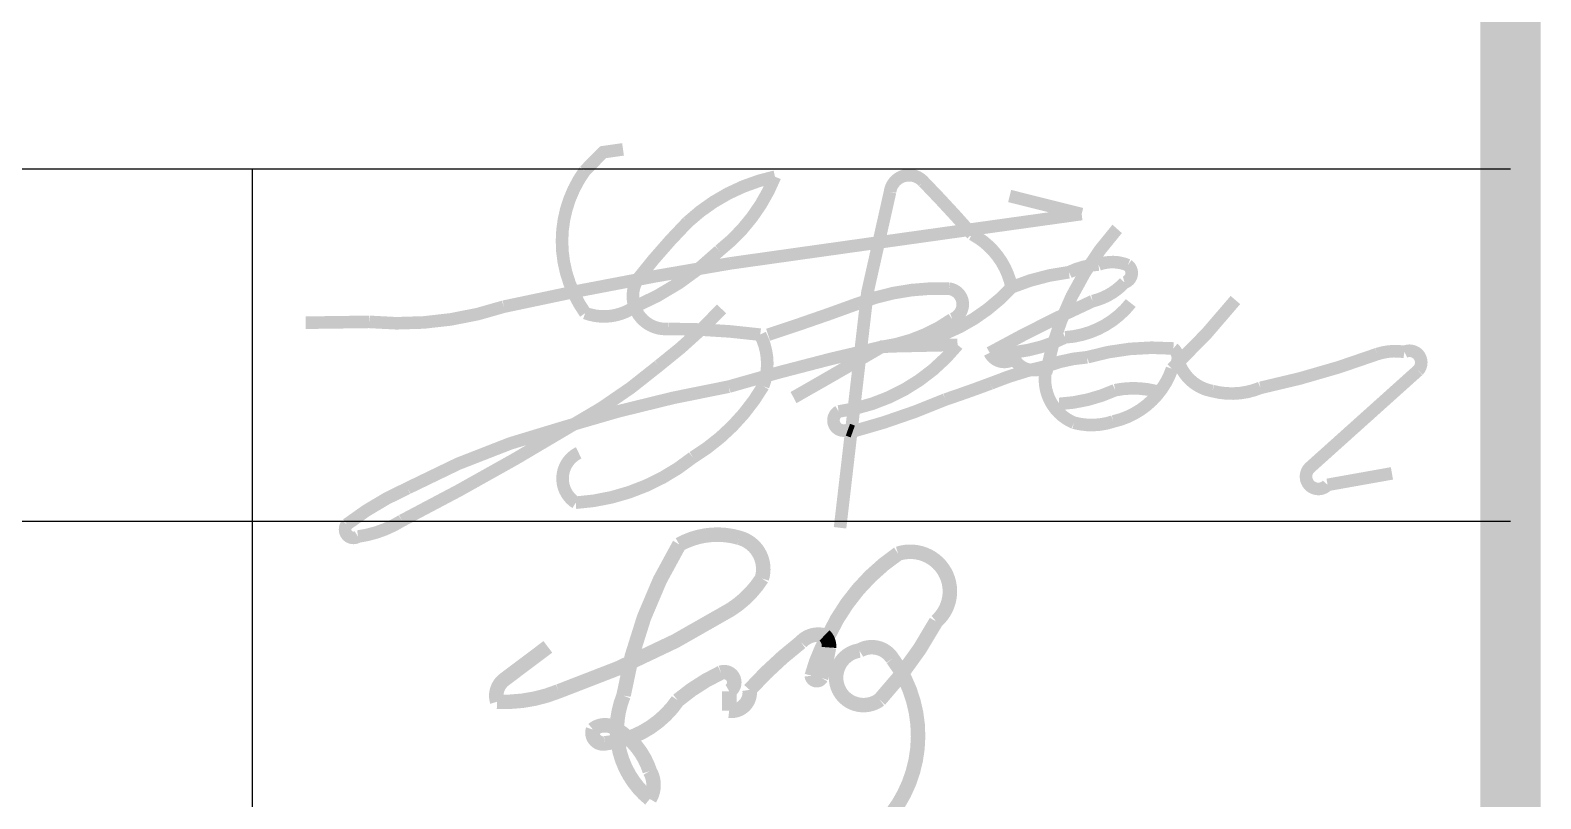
# Model space of a CAD drawing. Extents: x -441005 to 725361, y -182459 to 319313.
# Drawn here: x 369609 to 372610, y 252798 to 254325 of the extents above; entities that cross this region are included whole.
import ezdxf

# ---------------------------------------------------------------- set-up
doc = ezdxf.new("R2010")
doc.units = 0
doc.header["$LTSCALE"] = 100
doc.layers.get('0').update_dxf_attribs({"linetype": 'CONTINUOUS'})
doc.layers.add('图框', color=7, linetype='CONTINUOUS')

# ---------------------------------------------------------------- blocks, each defined once
blk = doc.blocks.new('A$C30BB0D04')
at = {"const_width": 36}
for points in [[(146.1, 741.9), (38.1, 660.7, 0.314723), (20.2, 605.7, 0.108902), (172.9, 631.5, 0.055449), (600.1, 834.5, 0.108747), (677.5, 911.7, 0.4231), (621.7, 1012.7, 0.201954), (472.4, 996.1, 0.096963), (334, 620.7, 0.257393), (359.1, 406.9, 0.065958), (399.2, 364.2, 0.270252), (399.3, 433.4, 0.17984), (317.5, 536.6, 0.358759), (258.1, 536.6, 0.555126), (287.4, 502.2, 0.221994), (468.9, 609.2, -0.065923), (576, 677.9, -0.897326), (596.4, 631.9, -0.011937), (596.4, 583.3, 0.493453), (647, 635.1, -0.044453), (774.4, 753.3, -0.282672), (833, 770.2, 2.092154)], [(833, 770.2, -0.222135), (844.3, 740.4, -0.043445), (824.7, 665.3, -0.722171), (801.4, 670.2, -0.068884), (843.9, 771.9, -0.134556), (1015.9, 973.4, -0.816391), (1110.4, 805.2, -0.063114), (970.3, 610.5, -1.277593), (919.8, 732.8, -0.407738), (1001.9, 712.4, -0.362658), (980.3, 304.8, -0.091959), (666.5, 23.7, -0.748849), (610.3, 73.8, 4.021847)]]:
    blk.add_lwpolyline(points, format="xyb", dxfattribs=at)
blk = doc.blocks.new('A2+1_2')
at = {"layer": '图框'}
for p, q in [((81100, 12000), (88100, 12000)), ((85600, 12000), (85600, 7100)), ((81100, 11300), (88100, 11300))]:
    blk.add_line(p, q, dxfattribs=at)
at = {"layer": '图框', "const_width": 120}
blk.add_lwpolyline([(2500, 1000), (88100, 1000), (88100, 41000), (2500, 41000)], close=True, dxfattribs=at)
at = {"layer": '图框', "const_width": 25}
for points in [[(86336.9, 12038.5), (86297.3, 12032.8), (86260.7, 11995.6, 0.22492), (86223.8, 11794.2, 0.089208), (86261.9, 11713.2, 0.24443), (86359.1, 11725.2, 0.091097), (86528.2, 11837.2, 0.131282), (86638.7, 11984.2, 0.13551), (86465.2, 11893.9, 0.029009), (86365.6, 11780, 0.608851), (86426.9, 11681.8, -0.03248), (86609.4, 11670.4, -0.213015), (86615.3, 11568.1, -0.124118), (86475.7, 11426.6, -0.15478), (86243.1, 11336.5, -0.58611), (86248.8, 11435.6, 0.589443)], [(85788.4, 11293.5, -0.058744), (85909, 11365.4, -0.058239), (86219.7, 11486.7, -0.031316), (86547, 11567.1, -0.016771), (86850, 11645.8, 0.203329), (87108.8, 11764.5, 0.224579), (87030.2, 11869.9, 0.012629), (86933.9, 11974.1, 0.645975), (86867.3, 11953.8), (86822.4, 11754.2), (86768, 11286.7)], [(85706.5, 11694.1), (85832.5, 11695.8, 0.103185), (86100.2, 11726, -0.014058), (86550.6, 11812.1, -0.000424), (87247.9, 11910), (87104.9, 11945.8)], [(87318.5, 11880.5, 0.135444), (87177, 11593.3, -6.205221)], [(87108.8, 11764.5, -0.068714), (87222.7, 11794.4, -0.098437), (87281.7, 11809.7, -0.188475), (87339.5, 11808.5, -0.62297), (87333.2, 11774, -0.149307), (87269.7, 11737, 0.019904), (87065.4, 11634.2, 0.891704)], [(86625, 11670.2, 0.009436), (86802.4, 11731.7, -0.10519), (86984.6, 11761.7, -0.790138), (86990.8, 11701.2, -0.119098), (86850, 11645.8, -0.004707), (86675.7, 11545.5), (86679, 11547.2), (86851.8, 11646.8), (87001.4, 11650.1, -0.191196), (86765.1, 11517.7, 0.949358), (86783.6, 11481.5, -1.271405)], [(86532.7, 11721.5, -0.039759), (86407.6, 11608.4, -0.050669), (86233.7, 11489, -0.017552), (85897.8, 11300.9, -0.106109), (85810.5, 11269.3, -0.850645), (85788.4, 11293.5, 0.210724)], [(87065.4, 11634.2, 0.131586), (87215.1, 11665, 0.212544), (87345.5, 11733.2, -0.782409)], [(86783.6, 11481.5), (86793.3, 11478, 0.036376), (86977.1, 11541.4, 0.008217), (87066.8, 11573.3, -0.045476), (87178.7, 11608, -0.0731), (87259, 11625.5, -0.091502), (87430.1, 11642.9, -0.503619), (87427.5, 11602.6, -0.26044), (87310.6, 11497.8, -0.148189), (87232.6, 11495.4, -0.381208), (87178.7, 11608, 3.359428)], [(87065.4, 11634.2, 0.466755), (87113.4, 11622.5, 0.439179), (87178.7, 11608, -0.175204)], [(87439, 11622.1, 0.293533), (87507.9, 11558.2, 0.163465), (87603.2, 11564.7, 0.036105), (87835, 11631.8, -0.120297), (87889.2, 11636.1, -0.827992), (87916.3, 11599.3), (87701.8, 11406.7, 1.055318), (87736.5, 11372), (87864.3, 11394.8)], [(87394, 11558.5, 0.112427), (87314.6, 11560.1, -0.093696), (87203.3, 11532.8, -2.142469)]]:
    blk.add_lwpolyline(points, format="xyb", dxfattribs=at)
blk.add_lwpolyline([(87427.5, 11602.6), (87496.9, 11673.4), (87553.4, 11739.2)], dxfattribs=at)
at = {"xscale": 0.7999999999301508, "yscale": 0.8000000000465661, "zscale": 0.7999999999999994}
blk.add_blockref('A$C30BB0D04', (86070.7, 10456.6), dxfattribs=at)

msp = doc.modelspace()

# ---------------------------------------------------------------- block references
msp.add_blockref('A2+1_2', (284450, 242050))

doc.saveas('drawing.dxf')
